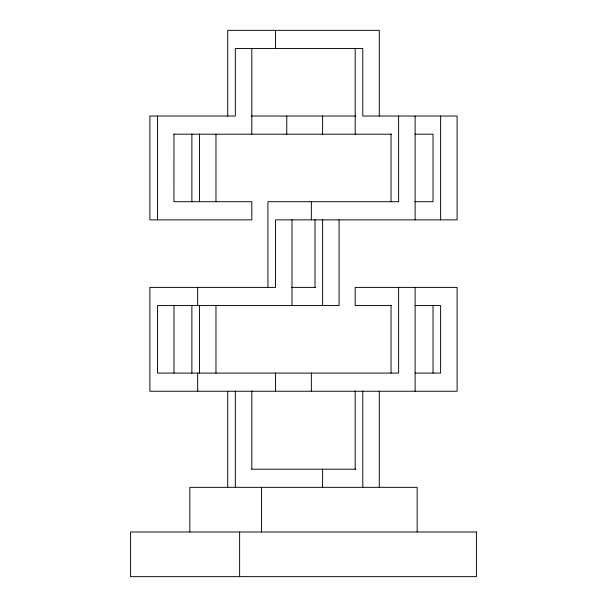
<?xml version="1.0" encoding="UTF-8"?>
<svg xmlns="http://www.w3.org/2000/svg" width="607" height="607" viewBox="0 0 607 607"><rect width="100%" height="100%" fill="white"/><g stroke="black" fill="none" stroke-linecap="round" stroke-linejoin="round"><path stroke-width="0.91" d="M251.313 116.036L355.414 116.036M173.883 134.185L391.507 134.185M414.93 134.185L433.026 134.185L433.026 201.714L414.93 201.714M291.466 287.399L315.458 287.399M391.545 305.556L355.194 305.556L355.194 287.399L457.109 287.399L457.109 391.242L149.891 391.242L149.891 287.399L275.51 287.399L275.51 219.871L457.109 219.871L457.109 116.036L362.789 116.036L362.789 48.507L235.319 48.507L235.319 116.036L149.891 116.036L149.891 219.871L251.806 219.871L251.806 201.714L173.936 201.714L173.974 134.185M415.135 305.556L440.614 305.556L440.614 373.085L415.203 373.085M251.723 469.173L355.793 469.173M440.614 116.036L440.614 219.871M433.026 305.556L433.026 373.085M417.168 531.99L417.168 487.33L189.832 487.33L189.832 531.99M415.12 116.036L415.12 219.871M415.12 287.399L415.12 391.242M398.624 116.036L398.624 201.714L267.915 201.714L267.915 287.399M398.624 287.399L398.624 373.085L157.486 373.085L157.486 305.556L339.085 305.556L339.085 219.871M391.029 134.185L391.029 201.714M391.029 305.556L391.029 373.085M379.276 116.036L379.276 30.35L227.724 30.35L227.724 116.036M379.276 391.242L379.276 487.33M362.789 391.022L362.789 487.33M355.194 48.507L355.194 134.185M355.194 390.984L355.194 469.173M322.598 116.036L322.598 134.185M322.598 219.651L322.598 305.556M322.598 469.173L322.598 487.33M315.003 219.605L315.003 287.399M311.345 201.714L311.345 219.871M311.345 373.085L311.345 391.242M291.997 219.871L291.997 305.556M286.754 116.036L286.754 134.185M275.51 30.35L275.51 48.507M275.51 373.085L275.51 391.242M261.511 487.33L261.511 531.99M251.806 48.507L251.806 134.185M251.806 390.984L251.806 469.173M239.621 531.99L239.621 576.65M235.319 391.022L235.319 487.33M227.724 391.242L227.724 487.33M215.971 134.185L215.971 201.714M215.971 305.556L215.971 373.085M199.475 133.927L199.475 201.714M199.475 305.291L199.475 373.085M197.677 287.399L197.677 305.556M197.677 373.085L197.677 391.242M191.88 133.972L191.88 201.934M191.88 305.336L191.88 373.305M173.974 305.556L173.974 373.085M157.486 116.036L157.486 219.871M476.412 531.99L130.588 531.99L130.588 576.65L476.412 576.65L476.412 531.99"/></g></svg>
